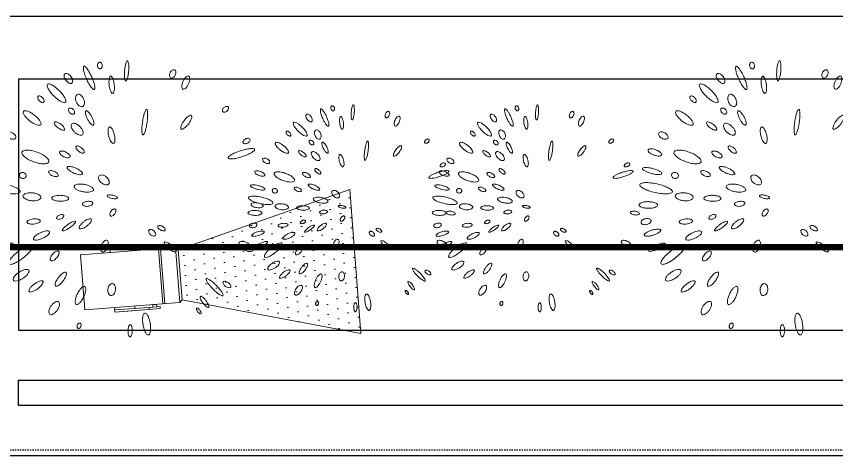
# Model space of a CAD drawing. Header units: millimetres. Extents: x 2562 to 7288, y 778 to 5635.
# Drawn here: x 5415.4 to 5480.8, y 969.2 to 1004.2 of the extents above; entities that cross this region are included whole.
import ezdxf

# ---------------------------------------------------------------- set-up
doc = ezdxf.new("R2010")
doc.units = ezdxf.units.MM
doc.set_wipeout_variables(frame=1)
doc.linetypes.add('HIDDEN', pattern=[0.375, 0.25, -0.125])
for name, color, linetype in [('0-gnl-gor3', 252, 'Continuous'), ('0-gnl-gor5', 254, 'Continuous'), ('0-gnl-ust', 191, 'HIDDEN'), ('yeni string aydinlatma', 30, 'Continuous')]:
    doc.layers.add(name, color=color, linetype=linetype)
doc.layers.add('ONOFF_LI-11', color=7, linetype='Continuous', lineweight=0, true_color=0xcc33a1)
doc.linetypes.add('ZIGZAG', pattern='A,0.00254,-5.08,[131,ltypeshp.shx,S=5.08,R=0,X=-5.08,Y=0],-10.16,[131,ltypeshp.shx,S=5.08,R=180,X=5.08,Y=0],-5.08', length=20.32254)

# ---------------------------------------------------------------- blocks, each defined once
blk = doc.blocks.new('LI-11')
blk.add_wipeout([(-2.2, 3.187), (2.2, 3.187), (2.2, 0.81), (2.555, 0.81), (2.555, -2.833), (2.405, -2.833), (2.405, -2.558), (2.2, -2.558), (2.2, -4.413), (2, -4.613), (-2, -4.613), (-2.2, -4.413), (-2.2, -2.608), (-2.4, -2.608), (-2.4, -2.833), (-2.55, -2.833), (-2.555, 0.81), (-2.2, 0.81)]).dxf.layer = 'ONOFF_LI-11'
at = {"layer": 'ONOFF_LI-11', "ltscale": 3, "true_color": 0xf4cd0b}
h = blk.add_hatch(dxfattribs=at)
h.set_pattern_fill('DOTS', color=40, scale=0.5)
h.paths.add_polyline_path([(-5.754, -18.622), (5.754, -18.622), (2, -4.613), (-2, -4.613)])
at = {"layer": 'ONOFF_LI-11', "color": 251, "ltscale": 3}
for p, q in [((-2.2, 0.81), (-2.555, 0.81)), ((-2.555, 0.81), (-2.555, -0.81)), ((2.2, 0.81), (2.555, 0.81)), ((2.555, 0.81), (2.555, -0.81)), ((-2.2, -0.81), (-2.394, -0.81)), ((2.2, -0.81), (2.394, -0.81)), ((2.405, -1.953), (2.555, -1.953))]:
    blk.add_line(p, q, dxfattribs=at)
at = {"layer": 'ONOFF_LI-11', "ltscale": 3}
for points in [[(2.2, -4.413), (2.2, 3.187), (-2.2, 3.187), (-2.2, -4.413)], [(-2.2, -3.063), (2.2, -3.063)], [(-2.2, -3.213), (2.2, -3.213)], [(-2.2, -4.413), (2.2, -4.413)], [(-2, -4.613), (-2.2, -4.413)], [(2, -4.613), (2.2, -4.413)], [(-2, -4.613), (2, -4.613)], [(-2, -4.613), (2, -4.613)]]:
    blk.add_lwpolyline(points, dxfattribs=at)
at = {"layer": 'ONOFF_LI-11', "color": 251, "ltscale": 3}
for points in [[(-2.555, -1.953), (-2.555, 0.81)], [(-2.405, -1.953), (-2.378, 0.81)], [(2.405, -1.953), (2.378, 0.81)], [(2.555, -1.953), (2.555, 0.81)]]:
    blk.add_lwpolyline(points, dxfattribs=at)
for points in [[(-2.55, -2.833), (-2.4, -2.833), (-2.4, -1.953), (-2.55, -1.953)], [(2.405, -1.953), (2.555, -1.953), (2.555, -2.833), (2.405, -2.833)], [(-2.4, -2.208), (-2.2, -2.208), (-2.2, -2.608), (-2.4, -2.608)], [(2.2, -2.258), (2.405, -2.258), (2.405, -2.558), (2.2, -2.558)]]:
    blk.add_lwpolyline(points, close=True, dxfattribs=at)
at = {"layer": 'ONOFF_LI-11', "color": 40, "ltscale": 3, "true_color": 0xf4cd0b}
blk.add_lwpolyline([(-5.754, -18.622), (5.754, -18.622), (2, -4.613), (-2, -4.613), (-5.754, -18.622)], dxfattribs=at)
blk = doc.blocks.new('BP_Abelia grandiflora')
at = {"layer": '0-gnl-gor5', "lineweight": 9}
for points in [[(-0.0439, 0.2257, 0.261938), (-0.0448, 0.2249, 0.075007), (-0.0454, 0.2211, 0.035692), (-0.0451, 0.2169, 0.025978), (-0.044, 0.2111, 0.025978), (-0.0423, 0.2055, 0.035692), (-0.0406, 0.2017, 0.075007), (-0.0383, 0.1986, 0.261938), (-0.0372, 0.1982, 0.261938), (-0.0363, 0.199, 0.075007), (-0.0357, 0.2029, 0.035692), (-0.036, 0.2071, 0.025978), (-0.0371, 0.2128, 0.025978), (-0.0388, 0.2184, 0.035692), (-0.0405, 0.2223, 0.075007), (-0.0428, 0.2254, 0.261938)], [(-0.0182, 0.2289, 0.243416), (-0.0193, 0.2281, 0.082852), (-0.0205, 0.2245, 0.04109), (-0.0209, 0.2203, 0.030206), (-0.0205, 0.2146, 0.030206), (-0.0194, 0.209, 0.04109), (-0.018, 0.205, 0.082852), (-0.0159, 0.2019, 0.243416), (-0.0146, 0.2014, 0.243416), (-0.0135, 0.2022, 0.082852), (-0.0123, 0.2058, 0.04109), (-0.012, 0.21, 0.030206), (-0.0124, 0.2157, 0.030206), (-0.0135, 0.2213, 0.04109), (-0.0149, 0.2252, 0.082852), (-0.0169, 0.2284, 0.243416)], [(0.0025, 0.2302, 0.154562), (0.0008, 0.2297, 0.106795), (-0.0008, 0.2278, 0.073326), (-0.0017, 0.2253, 0.059836), (-0.002, 0.222, 0.059836), (-0.0016, 0.2187, 0.073326), (-0.0005, 0.2163, 0.106795), (0.0013, 0.2145, 0.154562), (0.003, 0.214, 0.154562), (0.0046, 0.2146, 0.106795), (0.0063, 0.2165, 0.073326), (0.0072, 0.219, 0.059836), (0.0075, 0.2223, 0.059836), (0.007, 0.2255, 0.073326), (0.0059, 0.228, 0.106795), (0.0042, 0.2298, 0.154562)], [(0.0309, 0.2284, 0.217322), (0.0291, 0.228, 0.092688), (0.0264, 0.2249, 0.049364), (0.0246, 0.2208, 0.036974), (0.023, 0.215, 0.036974), (0.0223, 0.209, 0.049364), (0.0226, 0.2045, 0.092688), (0.024, 0.2006, 0.217322), (0.0255, 0.1996, 0.217322), (0.0273, 0.2, 0.092688), (0.03, 0.2031, 0.049364), (0.0318, 0.2072, 0.036974), (0.0334, 0.213, 0.036974), (0.0341, 0.219, 0.049364), (0.0338, 0.2235, 0.092688), (0.0324, 0.2274, 0.217322)], [(-0.0624, 0.1861, 0.029169), (-0.0573, 0.1778, 0.03978), (-0.0528, 0.1723, 0.081053), (-0.0476, 0.1685, 0.247796), (-0.0454, 0.1685, 0.247796), (-0.0441, 0.1704, 0.081053), (-0.0445, 0.1768, 0.03978), (-0.0466, 0.1836, 0.029169), (-0.0507, 0.1924, 0.029169), (-0.0558, 0.2006, 0.03978), (-0.0603, 0.2061, 0.081053), (-0.0655, 0.21, 0.247796), (-0.0677, 0.2099, 0.247796), (-0.0689, 0.2081, 0.081053), (-0.0686, 0.2016, 0.03978), (-0.0665, 0.1949, 0.029169)], [(0.0625, 0.2217, 0.256191), (0.0601, 0.2214, 0.077505), (0.0549, 0.2164, 0.037329), (0.0505, 0.2097, 0.027247), (0.0458, 0.1998, 0.027247), (0.0422, 0.1895, 0.037329), (0.0406, 0.1816, 0.077505), (0.0407, 0.1744, 0.256191), (0.0422, 0.1726, 0.256191), (0.0445, 0.1728, 0.077505), (0.0497, 0.1779, 0.037329), (0.0541, 0.1846, 0.027247), (0.0588, 0.1944, 0.027247), (0.0624, 0.2048, 0.037329), (0.0641, 0.2126, 0.077505), (0.0639, 0.2199, 0.256191)], [(0.0872, 0.2131, 0.259831), (0.0859, 0.213, 0.07593), (0.0827, 0.2101, 0.036288), (0.0799, 0.2062, 0.026439), (0.0768, 0.2004, 0.026439), (0.0743, 0.1943, 0.036288), (0.0731, 0.1897, 0.07593), (0.0729, 0.1854, 0.259831), (0.0737, 0.1843, 0.259831), (0.0751, 0.1844, 0.07593), (0.0783, 0.1873, 0.036288), (0.0811, 0.1912, 0.026439), (0.0842, 0.197, 0.026439), (0.0866, 0.203, 0.036288), (0.0879, 0.2077, 0.07593), (0.088, 0.212, 0.259831)], [(-0.0949, 0.2077, 0.206976), (-0.0962, 0.2062, 0.096084), (-0.0969, 0.2021, 0.052894), (-0.0962, 0.1976, 0.039992), (-0.0943, 0.1919, 0.039992), (-0.0914, 0.1866, 0.052894), (-0.0886, 0.183, 0.096084), (-0.0851, 0.1807, 0.206976), (-0.0831, 0.1807, 0.206976), (-0.0818, 0.1821, 0.096084), (-0.0811, 0.1862, 0.052894), (-0.0818, 0.1908, 0.039992), (-0.0837, 0.1965, 0.039992), (-0.0866, 0.2018, 0.052894), (-0.0894, 0.2054, 0.096084), (-0.0929, 0.2077, 0.206976)], [(0.1147, 0.1991, 0.205663), (0.1132, 0.1993, 0.096491), (0.1103, 0.1979, 0.053352), (0.1077, 0.1954, 0.040391), (0.105, 0.1915, 0.040391), (0.1029, 0.1873, 0.053352), (0.102, 0.1838, 0.096491), (0.1021, 0.1806, 0.205663), (0.103, 0.1793, 0.205663), (0.1046, 0.1791, 0.096491), (0.1075, 0.1806, 0.053352), (0.1101, 0.1831, 0.040391), (0.1128, 0.1869, 0.040391), (0.1148, 0.1912, 0.053352), (0.1158, 0.1946, 0.096491), (0.1157, 0.1979, 0.205663)], [(-0.1169, 0.1861, 0.228205), (-0.1179, 0.1848, 0.088786), (-0.1179, 0.181, 0.045809), (-0.1169, 0.177, 0.034018), (-0.1147, 0.1718, 0.034018), (-0.1117, 0.167, 0.045809), (-0.109, 0.1638, 0.088786), (-0.1059, 0.1617, 0.228205), (-0.1043, 0.1617, 0.228205), (-0.1034, 0.163, 0.088786), (-0.1033, 0.1668, 0.045809), (-0.1044, 0.1708, 0.034018), (-0.1066, 0.176, 0.034018), (-0.1095, 0.1808, 0.045809), (-0.1123, 0.184, 0.088786), (-0.1154, 0.1861, 0.228205)], [(-0.0073, 0.1703, 0.208148), (-0.0086, 0.1698, 0.095716), (-0.0104, 0.1674, 0.052486), (-0.0115, 0.1642, 0.039639), (-0.0122, 0.1599, 0.039639), (-0.0122, 0.1556, 0.052486), (-0.0116, 0.1523, 0.095716), (-0.0102, 0.1497, 0.208148), (-0.0089, 0.149, 0.208148), (-0.0075, 0.1495, 0.095716), (-0.0058, 0.1519, 0.052486), (-0.0047, 0.155, 0.039639), (-0.004, 0.1593, 0.039639), (-0.004, 0.1637, 0.052486), (-0.0046, 0.1669, 0.095716), (-0.006, 0.1696, 0.208148)], [(0.1382, 0.1775, 0.15118), (0.1365, 0.1782, 0.106997), (0.134, 0.1779, 0.074795), (0.1316, 0.1766, 0.061485), (0.1292, 0.1743, 0.061485), (0.1274, 0.1716, 0.074795), (0.1266, 0.169, 0.106997), (0.1268, 0.1664, 0.15118), (0.1278, 0.1649, 0.15118), (0.1295, 0.1642, 0.106997), (0.132, 0.1645, 0.074795), (0.1344, 0.1658, 0.061485), (0.1368, 0.1681, 0.061485), (0.1386, 0.1708, 0.074795), (0.1394, 0.1734, 0.106997), (0.1392, 0.176, 0.15118)], [(-0.1584, 0.1599, 0.17972), (-0.1593, 0.158, 0.103229), (-0.1587, 0.1544, 0.062965), (-0.157, 0.151, 0.049171), (-0.1537, 0.1471, 0.049171), (-0.1498, 0.144, 0.062965), (-0.1463, 0.1423, 0.103229), (-0.1427, 0.1419, 0.17972), (-0.1408, 0.1428, 0.17972), (-0.14, 0.1447, 0.103229), (-0.1405, 0.1483, 0.062965), (-0.1423, 0.1518, 0.049171), (-0.1455, 0.1556, 0.049171), (-0.1494, 0.1587, 0.062965), (-0.1529, 0.1604, 0.103229), (-0.1565, 0.1608, 0.17972)], [(-0.0361, 0.1647, 0.224678), (-0.0373, 0.1636, 0.090084), (-0.0382, 0.1598, 0.046944), (-0.0381, 0.1555, 0.034953), (-0.0369, 0.1499, 0.034953), (-0.035, 0.1445, 0.046944), (-0.0329, 0.1407, 0.090084), (-0.0301, 0.1379, 0.224678), (-0.0285, 0.1376, 0.224678), (-0.0273, 0.1387, 0.090084), (-0.0264, 0.1425, 0.046944), (-0.0265, 0.1468, 0.034953), (-0.0277, 0.1525, 0.034953), (-0.0296, 0.1579, 0.046944), (-0.0317, 0.1617, 0.090084), (-0.0345, 0.1644, 0.224678)], [(0.0349, 0.1693, 0.191592), (0.0327, 0.169, 0.100474), (0.0295, 0.1664, 0.058435), (0.0271, 0.1626, 0.044925), (0.0251, 0.1571, 0.044925), (0.0241, 0.1513, 0.058435), (0.0242, 0.1468, 0.100474), (0.0257, 0.1429, 0.191592), (0.0274, 0.1416, 0.191592), (0.0296, 0.1419, 0.100474), (0.0328, 0.1445, 0.058435), (0.0352, 0.1483, 0.044925), (0.0372, 0.1538, 0.044925), (0.0382, 0.1596, 0.058435), (0.0381, 0.1641, 0.100474), (0.0366, 0.1679, 0.191592)], [(0.0696, 0.1689, 0.110174), (0.0678, 0.1694, 0.102587), (0.0658, 0.169, 0.093413), (0.0641, 0.1678, 0.08782), (0.0629, 0.1661, 0.08782), (0.0623, 0.164, 0.093413), (0.0624, 0.162, 0.102587), (0.0634, 0.1602, 0.110174), (0.0648, 0.159, 0.110174), (0.0666, 0.1586, 0.102587), (0.0686, 0.159, 0.093413), (0.0703, 0.1601, 0.08782), (0.0716, 0.1619, 0.08782), (0.0722, 0.1639, 0.093413), (0.072, 0.166, 0.102587), (0.0711, 0.1678, 0.110174)], [(0.1041, 0.1589, 0.219849), (0.1013, 0.1592, 0.09181), (0.0958, 0.156, 0.048525), (0.0909, 0.1509, 0.036269), (0.0857, 0.1431, 0.036269), (0.0816, 0.1346, 0.048525), (0.0797, 0.1279, 0.09181), (0.0797, 0.1215, 0.219849), (0.0813, 0.1192, 0.219849), (0.084, 0.119, 0.09181), (0.0896, 0.1222, 0.048525), (0.0944, 0.1273, 0.036269), (0.0997, 0.1351, 0.036269), (0.1038, 0.1435, 0.048525), (0.1057, 0.1503, 0.09181), (0.1057, 0.1567, 0.219849)], [(-0.0742, 0.1435, 0.185857), (-0.075, 0.1421, 0.10188), (-0.0748, 0.1393, 0.060594), (-0.0736, 0.1365, 0.046923), (-0.0714, 0.1332, 0.046923), (-0.0686, 0.1304, 0.060594), (-0.066, 0.1288, 0.10188), (-0.0633, 0.1281, 0.185857), (-0.0618, 0.1286, 0.185857), (-0.061, 0.13, 0.10188), (-0.0612, 0.1328, 0.060594), (-0.0623, 0.1357, 0.046923), (-0.0646, 0.1389, 0.046923), (-0.0674, 0.1417, 0.060594), (-0.07, 0.1434, 0.10188), (-0.0727, 0.144, 0.185857)], [(0.1675, 0.1451, 0.224459), (0.1656, 0.1458, 0.090164), (0.1609, 0.1447, 0.047015), (0.1562, 0.1421, 0.035012), (0.1506, 0.1377, 0.035012), (0.1457, 0.1326, 0.047015), (0.1427, 0.1282, 0.090164), (0.1412, 0.1236, 0.224459), (0.1418, 0.1216, 0.224459), (0.1437, 0.1209, 0.090164), (0.1484, 0.122, 0.047015), (0.153, 0.1245, 0.035012), (0.1586, 0.129, 0.035012), (0.1635, 0.1341, 0.047015), (0.1665, 0.1385, 0.090164), (0.1681, 0.1431, 0.224459)], [(-0.1156, 0.1428, 0.225102), (-0.1162, 0.1413, 0.08993), (-0.1152, 0.1376, 0.046807), (-0.1131, 0.134, 0.03484), (-0.1095, 0.1297, 0.03484), (-0.1053, 0.1259, 0.046807), (-0.1018, 0.1236, 0.08993), (-0.0982, 0.1225, 0.225102), (-0.0967, 0.123, 0.225102), (-0.0961, 0.1245, 0.08993), (-0.0971, 0.1282, 0.046807), (-0.0992, 0.1318, 0.03484), (-0.1028, 0.1361, 0.03484), (-0.1069, 0.1399, 0.046807), (-0.1104, 0.1422, 0.08993), (-0.1141, 0.1433, 0.225102)], [(-0.1882, 0.1194, 0.136055), (-0.1885, 0.1183, 0.10695), (-0.1881, 0.1168, 0.081551), (-0.1873, 0.1156, 0.069671), (-0.1859, 0.1145, 0.069671), (-0.1842, 0.1138, 0.081551), (-0.1827, 0.1137, 0.10695), (-0.1813, 0.1141, 0.136055), (-0.1805, 0.1149, 0.136055), (-0.1802, 0.116, 0.10695), (-0.1805, 0.1174, 0.081551), (-0.1814, 0.1187, 0.069671), (-0.1828, 0.1198, 0.069671), (-0.1844, 0.1204, 0.081551), (-0.1859, 0.1206, 0.10695), (-0.1873, 0.1202, 0.136055)], [(-0.0097, 0.1225, 0.164937), (-0.0107, 0.1219, 0.10574), (-0.0115, 0.1203, 0.068929), (-0.0118, 0.1184, 0.055121), (-0.0115, 0.1159, 0.055121), (-0.0107, 0.1136, 0.068929), (-0.0096, 0.112, 0.10574), (-0.0081, 0.1109, 0.164937), (-0.007, 0.1108, 0.164937), (-0.006, 0.1114, 0.10574), (-0.0051, 0.113, 0.068929), (-0.0049, 0.115, 0.055121), (-0.0051, 0.1174, 0.055121), (-0.006, 0.1197, 0.068929), (-0.007, 0.1213, 0.10574), (-0.0085, 0.1224, 0.164937)], [(0.0237, 0.1248, 0.221241), (0.0221, 0.1244, 0.091319), (0.0196, 0.1216, 0.048066), (0.0178, 0.1178, 0.035885), (0.0163, 0.1124, 0.035885), (0.0156, 0.1069, 0.048066), (0.0158, 0.1028, 0.091319), (0.017, 0.0992, 0.221241), (0.0183, 0.0982, 0.221241), (0.0199, 0.0986, 0.091319), (0.0224, 0.1014, 0.048066), (0.0241, 0.1052, 0.035885), (0.0256, 0.1105, 0.035885), (0.0263, 0.1161, 0.048066), (0.0262, 0.1202, 0.091319), (0.025, 0.1238, 0.221241)], [(0.0661, 0.1221, 0.181524), (0.0647, 0.1224, 0.10285), (0.0625, 0.1216, 0.062262), (0.0604, 0.12, 0.048498), (0.0583, 0.1175, 0.048498), (0.0568, 0.1145, 0.062262), (0.0561, 0.1121, 0.10285), (0.0562, 0.1097, 0.181524), (0.057, 0.1086, 0.181524), (0.0584, 0.1082, 0.10285), (0.0606, 0.109, 0.062262), (0.0627, 0.1106, 0.048498), (0.0648, 0.1132, 0.048498), (0.0663, 0.1161, 0.062262), (0.067, 0.1186, 0.10285), (0.0669, 0.121, 0.181524)], [(0.1873, 0.118, 0.167836), (0.1863, 0.1188, 0.105336), (0.1844, 0.119, 0.067731), (0.1823, 0.1185, 0.053888), (0.18, 0.1173, 0.053888), (0.178, 0.1156, 0.067731), (0.1767, 0.1139, 0.105336), (0.1762, 0.112, 0.167836), (0.1765, 0.1108, 0.167836), (0.1775, 0.1101, 0.105336), (0.1794, 0.1099, 0.067731), (0.1815, 0.1103, 0.053888), (0.1838, 0.1116, 0.053888), (0.1858, 0.1133, 0.067731), (0.1871, 0.1149, 0.105336), (0.1876, 0.1168, 0.167836)], [(-0.1503, 0.1158, 0.222164), (-0.1506, 0.1139, 0.090991), (-0.1487, 0.1099, 0.047763), (-0.1455, 0.1062, 0.035633), (-0.1404, 0.102, 0.035633), (-0.1348, 0.0986, 0.047763), (-0.1302, 0.0968, 0.090991), (-0.1258, 0.0964, 0.222164), (-0.1242, 0.0973, 0.222164), (-0.1238, 0.0992, 0.090991), (-0.1257, 0.1032, 0.047763), (-0.1289, 0.1069, 0.035633), (-0.134, 0.1111, 0.035633), (-0.1396, 0.1145, 0.047763), (-0.1442, 0.1163, 0.090991), (-0.1486, 0.1167, 0.222164)], [(-0.0304, 0.1171, 0.270783), (-0.0309, 0.1163, 0.071066), (-0.0307, 0.1129, 0.033234), (-0.0297, 0.1092, 0.024094), (-0.0277, 0.1044, 0.024094), (-0.0252, 0.0997, 0.033234), (-0.0231, 0.0966, 0.071066), (-0.0205, 0.0942, 0.270783), (-0.0196, 0.0941, 0.270783), (-0.019, 0.0949, 0.071066), (-0.0193, 0.0984, 0.033234), (-0.0203, 0.1021, 0.024094), (-0.0223, 0.1069, 0.024094), (-0.0248, 0.1115, 0.033234), (-0.0269, 0.1146, 0.071066), (-0.0294, 0.117, 0.270783)], [(0.0679, 0.0919, 0.234361), (0.0665, 0.0921, 0.086447), (0.0632, 0.0903, 0.043866), (0.0603, 0.0875, 0.032434), (0.0569, 0.0832, 0.032434), (0.0542, 0.0785, 0.043866), (0.0527, 0.0747, 0.086447), (0.0523, 0.071, 0.234361), (0.053, 0.0698, 0.234361), (0.0544, 0.0696, 0.086447), (0.0576, 0.0714, 0.043866), (0.0606, 0.0742, 0.032434), (0.0639, 0.0785, 0.032434), (0.0667, 0.0832, 0.043866), (0.0681, 0.087, 0.086447), (0.0686, 0.0907, 0.234361)], [(0.094, 0.0995, 0.190551), (0.0926, 0.0999, 0.100739), (0.0901, 0.0991, 0.058823), (0.0878, 0.0973, 0.045281), (0.0853, 0.0945, 0.045281), (0.0834, 0.0913, 0.058823), (0.0825, 0.0885, 0.100739), (0.0824, 0.0859, 0.190551), (0.0832, 0.0847, 0.190551), (0.0846, 0.0843, 0.100739), (0.0871, 0.0852, 0.058823), (0.0894, 0.0869, 0.045281), (0.0919, 0.0897, 0.045281), (0.0938, 0.0929, 0.058823), (0.0947, 0.0957, 0.100739), (0.0948, 0.0983, 0.190551)], [(0.1418, 0.0995, 0.211516), (0.1406, 0.1001, 0.094634), (0.1379, 0.0995, 0.051326), (0.1352, 0.098, 0.038641), (0.132, 0.0955, 0.038641), (0.1293, 0.0925, 0.051326), (0.1277, 0.0899, 0.094634), (0.1269, 0.0872, 0.211516), (0.1274, 0.086, 0.211516), (0.1285, 0.0855, 0.094634), (0.1313, 0.0861, 0.051326), (0.134, 0.0875, 0.038641), (0.1371, 0.0901, 0.038641), (0.1398, 0.0931, 0.051326), (0.1415, 0.0957, 0.094634), (0.1422, 0.0983, 0.211516)], [(0.2035, 0.1, 0.241866), (0.2017, 0.1009, 0.08348), (0.1962, 0.1001, 0.041558), (0.1905, 0.0976, 0.030579), (0.1834, 0.0932, 0.030579), (0.1768, 0.088, 0.041558), (0.1726, 0.0835, 0.08348), (0.1699, 0.0786, 0.241866), (0.1702, 0.0766, 0.241866), (0.172, 0.0756, 0.08348), (0.1775, 0.0765, 0.041558), (0.1832, 0.0789, 0.030579), (0.1903, 0.0833, 0.030579), (0.1969, 0.0886, 0.041558), (0.2011, 0.0931, 0.08348), (0.2038, 0.098, 0.241866)], [(-0.0318, 0.0896, 0.218092), (-0.0326, 0.0885, 0.092422), (-0.0328, 0.0851, 0.049107), (-0.0319, 0.0815, 0.036758), (-0.0299, 0.077, 0.036758), (-0.0273, 0.0729, 0.049107), (-0.0248, 0.0701, 0.092422), (-0.022, 0.0684, 0.218092), (-0.0205, 0.0685, 0.218092), (-0.0196, 0.0696, 0.092422), (-0.0195, 0.073, 0.049107), (-0.0203, 0.0766, 0.036758), (-0.0223, 0.0811, 0.036758), (-0.025, 0.0852, 0.049107), (-0.0274, 0.088, 0.092422), (-0.0303, 0.0897, 0.218092)], [(0.0359, 0.0865, 0.213517), (0.0338, 0.0863, 0.093974), (0.0304, 0.0835, 0.050644), (0.0276, 0.0795, 0.038059), (0.0249, 0.0736, 0.038059), (0.0232, 0.0674, 0.050644), (0.0227, 0.0625, 0.093974), (0.0236, 0.0581, 0.213517), (0.025, 0.0567, 0.213517), (0.0271, 0.0569, 0.093974), (0.0305, 0.0597, 0.050644), (0.0333, 0.0637, 0.038059), (0.036, 0.0696, 0.038059), (0.0377, 0.0759, 0.050644), (0.0382, 0.0807, 0.093974), (0.0373, 0.0851, 0.213517)], [(0.0052, 0.0784, 0.182227), (0.0039, 0.0779, 0.102698), (0.0023, 0.0761, 0.061989), (0.0013, 0.0736, 0.048238), (0.0008, 0.0702, 0.048238), (0.001, 0.0668, 0.061989), (0.0017, 0.0643, 0.102698), (0.003, 0.0623, 0.182227), (0.0043, 0.0617, 0.182227), (0.0056, 0.0621, 0.102698), (0.0072, 0.064, 0.061989), (0.0082, 0.0665, 0.048238), (0.0087, 0.0698, 0.048238), (0.0085, 0.0732, 0.061989), (0.0079, 0.0758, 0.102698), (0.0065, 0.0778, 0.182227)], [(0.0981, 0.0721, 0.189405), (0.0969, 0.0727, 0.101026), (0.0946, 0.0725, 0.059252), (0.0923, 0.0715, 0.045676), (0.0897, 0.0696, 0.045676), (0.0874, 0.0673, 0.059252), (0.086, 0.0651, 0.101026), (0.0855, 0.0629, 0.189405), (0.0859, 0.0617, 0.189405), (0.087, 0.0611, 0.101026), (0.0893, 0.0613, 0.059252), (0.0916, 0.0623, 0.045676), (0.0943, 0.0642, 0.045676), (0.0966, 0.0665, 0.059252), (0.0979, 0.0686, 0.101026), (0.0985, 0.0709, 0.189405)], [(0.1346, 0.0725, 0.173385), (0.1328, 0.0738, 0.104439), (0.1293, 0.0741, 0.065477), (0.1255, 0.0731, 0.051621), (0.1212, 0.0708, 0.051621), (0.1175, 0.0676, 0.065477), (0.1152, 0.0645, 0.104439), (0.1142, 0.0611, 0.173385), (0.1147, 0.059, 0.173385), (0.1165, 0.0577, 0.104439), (0.1201, 0.0574, 0.065477), (0.1238, 0.0584, 0.051621), (0.1281, 0.0607, 0.051621), (0.1318, 0.0639, 0.065477), (0.1341, 0.067, 0.104439), (0.1351, 0.0704, 0.173385)], [(0.1594, 0.073, 0.141068), (0.1582, 0.0738, 0.107148), (0.1564, 0.0742, 0.079281), (0.1545, 0.0738, 0.066799), (0.1524, 0.0727, 0.066799), (0.1507, 0.0711, 0.079281), (0.1497, 0.0694, 0.107148), (0.1494, 0.0676, 0.141068), (0.1499, 0.0662, 0.141068), (0.151, 0.0653, 0.107148), (0.1529, 0.065, 0.079281), (0.1548, 0.0654, 0.066799), (0.1569, 0.0665, 0.066799), (0.1586, 0.0681, 0.079281), (0.1596, 0.0698, 0.107148), (0.1598, 0.0716, 0.141068)], [(0.2153, 0.0698, 0.167894), (0.214, 0.071, 0.105327), (0.2112, 0.0717, 0.067707), (0.2082, 0.0713, 0.053864), (0.2047, 0.0699, 0.053864), (0.2015, 0.0678, 0.067707), (0.1994, 0.0656, 0.105327), (0.1983, 0.063, 0.167894), (0.1986, 0.0612, 0.167894), (0.1999, 0.06, 0.105327), (0.2026, 0.0594, 0.067707), (0.2056, 0.0598, 0.053864), (0.2092, 0.0611, 0.053864), (0.2124, 0.0632, 0.067707), (0.2144, 0.0654, 0.105327), (0.2155, 0.068, 0.167894)], [(-0.1458, 0.0585, 0.14574), (-0.1458, 0.0563, 0.107166), (-0.1443, 0.0536, 0.077192), (-0.1418, 0.0515, 0.064269), (-0.1383, 0.05, 0.064269), (-0.1344, 0.0494, 0.077192), (-0.1312, 0.0498, 0.107166), (-0.1285, 0.0512, 0.14574), (-0.1273, 0.0531, 0.14574), (-0.1273, 0.0554, 0.107166), (-0.1288, 0.0581, 0.077192), (-0.1313, 0.0601, 0.064269), (-0.1348, 0.0617, 0.064269), (-0.1387, 0.0623, 0.077192), (-0.1419, 0.0619, 0.107166), (-0.1446, 0.0604, 0.14574)], [(-0.0748, 0.0608, 0.17178), (-0.0753, 0.059, 0.104715), (-0.0743, 0.0561, 0.066124), (-0.0723, 0.0535, 0.052265), (-0.0692, 0.0509, 0.052265), (-0.0655, 0.0491, 0.066124), (-0.0623, 0.0483, 0.104715), (-0.0593, 0.0486, 0.17178), (-0.0578, 0.0498, 0.17178), (-0.0574, 0.0516, 0.104715), (-0.0583, 0.0544, 0.066124), (-0.0603, 0.057, 0.052265), (-0.0635, 0.0596, 0.052265), (-0.0672, 0.0615, 0.066124), (-0.0703, 0.0622, 0.104715), (-0.0733, 0.0619, 0.17178)], [(0.1792, 0.0558, 0.150587), (0.178, 0.0578, 0.107025), (0.1752, 0.0595, 0.075054), (0.1717, 0.06, 0.06178), (0.1675, 0.0595, 0.06178), (0.1636, 0.058, 0.075054), (0.1608, 0.056, 0.107025), (0.1591, 0.0532, 0.150587), (0.1589, 0.0509, 0.150587), (0.1601, 0.0489, 0.107025), (0.163, 0.0472, 0.075054), (0.1664, 0.0467, 0.06178), (0.1706, 0.0472, 0.06178), (0.1745, 0.0487, 0.075054), (0.1773, 0.0507, 0.107025), (0.1791, 0.0535, 0.150587)], [(-0.2157, 0.0401, 0.218506), (-0.2154, 0.0389, 0.092278), (-0.2133, 0.0371, 0.048969), (-0.2106, 0.0359, 0.036642), (-0.2068, 0.0349, 0.036642), (-0.2029, 0.0344, 0.048969), (-0.1999, 0.0346, 0.092278), (-0.1974, 0.0355, 0.218506), (-0.1967, 0.0365, 0.218506), (-0.197, 0.0376, 0.092278), (-0.199, 0.0394, 0.048969), (-0.2017, 0.0406, 0.036642), (-0.2055, 0.0416, 0.036642), (-0.2095, 0.0421, 0.048969), (-0.2124, 0.0419, 0.092278), (-0.215, 0.041, 0.218506)], [(0.0453, 0.0441, 0.148782), (0.0434, 0.0454, 0.107096), (0.0403, 0.0456, 0.075846), (0.0371, 0.0447, 0.062692), (0.0338, 0.0425, 0.062692), (0.031, 0.0396, 0.075846), (0.0295, 0.0367, 0.107096), (0.0291, 0.0336, 0.148782), (0.03, 0.0315, 0.148782), (0.0319, 0.0302, 0.107096), (0.035, 0.03, 0.075846), (0.0382, 0.0309, 0.062692), (0.0416, 0.0331, 0.062692), (0.0443, 0.036, 0.075846), (0.0458, 0.0389, 0.107096), (0.0462, 0.042, 0.148782)], [(0.1513, 0.0468, 0.242243), (0.1503, 0.0477, 0.083327), (0.1468, 0.0483, 0.041444), (0.1429, 0.0479, 0.030488), (0.1377, 0.0467, 0.030488), (0.1327, 0.0448, 0.041444), (0.1293, 0.0429, 0.083327), (0.1267, 0.0404, 0.242243), (0.1265, 0.0392, 0.242243), (0.1274, 0.0382, 0.083327), (0.1309, 0.0377, 0.041444), (0.1348, 0.0381, 0.030488), (0.14, 0.0393, 0.030488), (0.145, 0.0412, 0.041444), (0.1484, 0.0431, 0.083327), (0.151, 0.0456, 0.242243)], [(0.2216, 0.0378, 0.277561), (0.2205, 0.0388, 0.067974), (0.2151, 0.0394, 0.031398), (0.209, 0.0388, 0.0227), (0.2009, 0.0372, 0.0227), (0.1929, 0.0348, 0.031398), (0.1873, 0.0324, 0.067974), (0.1828, 0.0293, 0.277561), (0.1824, 0.0279, 0.277561), (0.1834, 0.0269, 0.067974), (0.1889, 0.0263, 0.031398), (0.1949, 0.0269, 0.0227), (0.203, 0.0285, 0.0227), (0.211, 0.031, 0.031398), (0.2166, 0.0333, 0.067974), (0.2211, 0.0364, 0.277561)], [(-0.0205, 0.0374, 0.159367), (-0.0211, 0.0362, 0.106385), (-0.0211, 0.0342, 0.071268), (-0.0202, 0.0322, 0.05759), (-0.0187, 0.0301, 0.05759), (-0.0166, 0.0284, 0.071268), (-0.0147, 0.0275, 0.106385), (-0.0127, 0.0273, 0.159367), (-0.0115, 0.0279, 0.159367), (-0.0108, 0.0291, 0.106385), (-0.0109, 0.0311, 0.071268), (-0.0117, 0.0331, 0.05759), (-0.0133, 0.0352, 0.05759), (-0.0153, 0.0369, 0.071268), (-0.0173, 0.0378, 0.106385), (-0.0193, 0.0379, 0.159367)], [(0.012, 0.0369, 0.233435), (0.0111, 0.0368, 0.086805), (0.0093, 0.0354, 0.044155), (0.0079, 0.0333, 0.032669), (0.0064, 0.0302, 0.032669), (0.0053, 0.027, 0.044155), (0.0049, 0.0245, 0.086805), (0.0051, 0.0223, 0.233435), (0.0057, 0.0216, 0.233435), (0.0066, 0.0216, 0.086805), (0.0083, 0.0231, 0.044155), (0.0097, 0.0252, 0.032669), (0.0112, 0.0282, 0.032669), (0.0123, 0.0315, 0.044155), (0.0128, 0.034, 0.086805), (0.0126, 0.0362, 0.233435)], [(-0.2179, 0.0108, 0.226996), (-0.2171, 0.009, 0.089235), (-0.2128, 0.0066, 0.046197), (-0.2076, 0.0053, 0.034337), (-0.2004, 0.0047, 0.034337), (-0.1932, 0.0051, 0.046197), (-0.188, 0.0062, 0.089235), (-0.1836, 0.0085, 0.226996), (-0.1827, 0.0103, 0.226996), (-0.1836, 0.0121, 0.089235), (-0.1878, 0.0145, 0.046197), (-0.1931, 0.0158, 0.034337), (-0.2003, 0.0164, 0.034337), (-0.2075, 0.016, 0.046197), (-0.2127, 0.0149, 0.089235), (-0.217, 0.0126, 0.226996)], [(0.1193, 0.0144, 0.224989), (0.1186, 0.0158, 0.089971), (0.1151, 0.0174, 0.046843), (0.1111, 0.0181, 0.03487), (0.1055, 0.0181, 0.03487), (0.1, 0.0173, 0.046843), (0.096, 0.0161, 0.089971), (0.0928, 0.014, 0.224989), (0.0922, 0.0125, 0.224989), (0.093, 0.0112, 0.089971), (0.0964, 0.0096, 0.046843), (0.1005, 0.0089, 0.03487), (0.1061, 0.0089, 0.03487), (0.1116, 0.0097, 0.046843), (0.1156, 0.0109, 0.089971), (0.1188, 0.0129, 0.224989)], [(0.2238, 0.0126, 0.132495), (0.2234, 0.014, 0.106693), (0.2222, 0.0153, 0.083176), (0.2206, 0.0161, 0.071819), (0.2184, 0.0164, 0.071819), (0.2163, 0.0161, 0.083176), (0.2146, 0.0153, 0.106693), (0.2134, 0.014, 0.132495), (0.213, 0.0126, 0.132495), (0.2134, 0.0112, 0.106693), (0.2146, 0.0098, 0.083176), (0.2163, 0.009, 0.071819), (0.2184, 0.0087, 0.071819), (0.2206, 0.009, 0.083176), (0.2222, 0.0098, 0.106693), (0.2234, 0.0112, 0.132495)], [(0.1986, -0.0014, 0.244655), (0.198, -0.0002, 0.082347), (0.1947, 0.0016, 0.040717), (0.1907, 0.0027, 0.02991), (0.185, 0.0033, 0.02991), (0.1794, 0.0032, 0.040717), (0.1752, 0.0026, 0.082347), (0.1718, 0.0011, 0.244655), (0.1711, 0, 0.244655), (0.1716, -0.0013, 0.082347), (0.175, -0.0031, 0.040717), (0.179, -0.0041, 0.02991), (0.1846, -0.0047, 0.02991), (0.1903, -0.0046, 0.040717), (0.1944, -0.004, 0.082347), (0.1979, -0.0026, 0.244655)], [(-0.0535, -0.0192, 0.151181), (-0.0547, -0.0184, 0.106997), (-0.0568, -0.0183, 0.074794), (-0.0589, -0.0189, 0.061485), (-0.0612, -0.0203, 0.061485), (-0.063, -0.0223, 0.074794), (-0.0641, -0.0242, 0.106997), (-0.0643, -0.0263, 0.151181), (-0.0638, -0.0276, 0.151181), (-0.0625, -0.0284, 0.106997), (-0.0605, -0.0286, 0.074794), (-0.0584, -0.028, 0.061485), (-0.0561, -0.0265, 0.061485), (-0.0542, -0.0246, 0.074794), (-0.0532, -0.0226, 0.106997), (-0.0529, -0.0206, 0.151181)], [(0.2184, -0.032, 0.290135), (0.2181, -0.0311, 0.062096), (0.2144, -0.0287, 0.028093), (0.2099, -0.0268, 0.020218), (0.2034, -0.0249, 0.020218), (0.1969, -0.0235, 0.028093), (0.192, -0.0229, 0.062096), (0.1876, -0.0232, 0.290135), (0.1869, -0.0239, 0.290135), (0.1872, -0.0249, 0.062096), (0.1909, -0.0273, 0.028093), (0.1954, -0.0291, 0.020218), (0.2018, -0.0311, 0.020218), (0.2084, -0.0325, 0.028093), (0.2132, -0.033, 0.062096), (0.2177, -0.0327, 0.290135)], [(-0.0498, -0.0342, 0.175332), (-0.0509, -0.0338, 0.104088), (-0.0528, -0.0342, 0.064698), (-0.0546, -0.0353, 0.050853), (-0.0565, -0.0372, 0.050853), (-0.058, -0.0395, 0.064698), (-0.0587, -0.0415, 0.104088), (-0.0588, -0.0434, 0.175332), (-0.0582, -0.0444, 0.175332), (-0.0571, -0.0448, 0.104088), (-0.0551, -0.0444, 0.064698), (-0.0533, -0.0433, 0.050853), (-0.0514, -0.0414, 0.050853), (-0.0499, -0.0391, 0.064698), (-0.0492, -0.0371, 0.104088), (-0.0492, -0.0352, 0.175332)], [(0.1367, -0.0488, 0.30054), (0.1364, -0.0476, 0.057112), (0.1318, -0.0445, 0.025448), (0.1262, -0.0419, 0.018256), (0.1183, -0.0389, 0.018256), (0.1101, -0.0366, 0.025448), (0.1041, -0.0354, 0.057112), (0.0985, -0.0353, 0.30054), (0.0976, -0.036, 0.30054), (0.0979, -0.0371, 0.057112), (0.1025, -0.0403, 0.025448), (0.108, -0.0429, 0.018256), (0.116, -0.0458, 0.018256), (0.1242, -0.0482, 0.025448), (0.1302, -0.0493, 0.057112), (0.1358, -0.0495, 0.30054)], [(-0.0769, -0.0398, 0.241023), (-0.078, -0.0393, 0.083819), (-0.0811, -0.0402, 0.041814), (-0.0843, -0.042, 0.030784), (-0.0881, -0.0451, 0.030784), (-0.0915, -0.0485, 0.041814), (-0.0937, -0.0514, 0.083819), (-0.0949, -0.0545, 0.241023), (-0.0946, -0.0556, 0.241023), (-0.0935, -0.0561, 0.083819), (-0.0903, -0.0552, 0.041814), (-0.0872, -0.0534, 0.030784), (-0.0834, -0.0504, 0.030784), (-0.0799, -0.0469, 0.041814), (-0.0778, -0.044, 0.083819), (-0.0766, -0.0409, 0.241023)], [(-0.199, -0.0776, 0.203392), (-0.1984, -0.078, 0.097182), (-0.1969, -0.0782, 0.054153), (-0.1953, -0.0778, 0.04109), (-0.1933, -0.077, 0.04109), (-0.1914, -0.0758, 0.054153), (-0.1902, -0.0747, 0.097182), (-0.1895, -0.0733, 0.203392), (-0.1895, -0.0726, 0.203392), (-0.1901, -0.0721, 0.097182), (-0.1916, -0.072, 0.054153), (-0.1932, -0.0723, 0.04109), (-0.1952, -0.0732, 0.04109), (-0.1971, -0.0744, 0.054153), (-0.1983, -0.0755, 0.097182), (-0.199, -0.0768, 0.203392)], [(-0.1913, -0.0915, 0.248362), (-0.1905, -0.0921, 0.080818), (-0.1875, -0.092, 0.039613), (-0.1843, -0.0911, 0.029036), (-0.1802, -0.0893, 0.029036), (-0.1764, -0.087, 0.039613), (-0.1738, -0.085, 0.080818), (-0.1719, -0.0826, 0.248362), (-0.1719, -0.0816, 0.248362), (-0.1728, -0.081, 0.080818), (-0.1758, -0.0811, 0.039613), (-0.1789, -0.082, 0.029036), (-0.183, -0.0838, 0.029036), (-0.1869, -0.0861, 0.039613), (-0.1895, -0.0881, 0.080818), (-0.1913, -0.0905, 0.248362)], [(-0.1769, -0.1172, 0.283742), (-0.1757, -0.1177, 0.065106), (-0.1707, -0.1163, 0.029758), (-0.1657, -0.1138, 0.021464), (-0.1591, -0.1096, 0.021464), (-0.1529, -0.1049, 0.029758), (-0.1488, -0.101, 0.065106), (-0.1457, -0.0969, 0.283742), (-0.1458, -0.0956, 0.283742), (-0.147, -0.0951, 0.065106), (-0.1519, -0.0965, 0.029758), (-0.157, -0.099, 0.021464), (-0.1636, -0.1032, 0.021464), (-0.1698, -0.1079, 0.029758), (-0.1739, -0.1118, 0.065106), (-0.177, -0.1159, 0.283742)], [(0.1147, -0.1173, 0.230196), (0.1152, -0.1159, 0.088039), (0.1142, -0.1123, 0.045175), (0.1121, -0.1087, 0.033499), (0.1085, -0.1045, 0.033499), (0.1044, -0.1007, 0.045175), (0.101, -0.0984, 0.088039), (0.0974, -0.0972, 0.230196), (0.096, -0.0977, 0.230196), (0.0955, -0.0991, 0.088039), (0.0965, -0.1027, 0.045175), (0.0986, -0.1063, 0.033499), (0.1021, -0.1105, 0.033499), (0.1062, -0.1143, 0.045175), (0.1097, -0.1166, 0.088039), (0.1132, -0.1178, 0.230196)], [(0.1909, -0.1037, 0.147171), (0.1914, -0.1021, 0.107141), (0.191, -0.0999, 0.076557), (0.1897, -0.0979, 0.06352), (0.1876, -0.096, 0.06352), (0.185, -0.0946, 0.076557), (0.1827, -0.0942, 0.107141), (0.1805, -0.0946, 0.147171), (0.1792, -0.0956, 0.147171), (0.1787, -0.0972, 0.107141), (0.1791, -0.0994, 0.076557), (0.1804, -0.1014, 0.06352), (0.1825, -0.1033, 0.06352), (0.1851, -0.1046, 0.076557), (0.1874, -0.1051, 0.107141), (0.1896, -0.1047, 0.147171)], [(0.1774, -0.124, 0.195041), (0.1777, -0.1223, 0.099565), (0.1765, -0.1193, 0.057161), (0.1742, -0.1165, 0.043768), (0.1706, -0.1136, 0.043768), (0.1665, -0.1114, 0.057161), (0.1631, -0.1103, 0.099565), (0.1599, -0.1104, 0.195041), (0.1585, -0.1114, 0.195041), (0.1581, -0.113, 0.099565), (0.1593, -0.1161, 0.057161), (0.1616, -0.1188, 0.043768), (0.1652, -0.1217, 0.043768), (0.1693, -0.1239, 0.057161), (0.1727, -0.125, 0.099565), (0.176, -0.1249, 0.195041)], [(-0.1656, -0.1316, 0.178273), (-0.1645, -0.1322, 0.103522), (-0.1623, -0.1319, 0.063533), (-0.1602, -0.1309, 0.049718), (-0.1579, -0.129, 0.049718), (-0.156, -0.1267, 0.063533), (-0.155, -0.1246, 0.103522), (-0.1547, -0.1224, 0.178273), (-0.1553, -0.1213, 0.178273), (-0.1564, -0.1207, 0.103522), (-0.1586, -0.121, 0.063533), (-0.1606, -0.122, 0.049718), (-0.163, -0.1239, 0.049718), (-0.1648, -0.1262, 0.063533), (-0.1659, -0.1283, 0.103522), (-0.1662, -0.1305, 0.178273)], [(-0.1142, -0.1767, 0.183113), (-0.1122, -0.1774, 0.102503), (-0.1087, -0.1765, 0.061647), (-0.1053, -0.1744, 0.047913), (-0.1016, -0.1708, 0.047913), (-0.0987, -0.1666, 0.061647), (-0.0972, -0.1628, 0.102503), (-0.097, -0.1592, 0.183113), (-0.098, -0.1573, 0.183113), (-0.1, -0.1566, 0.102503), (-0.1036, -0.1575, 0.061647), (-0.107, -0.1596, 0.047913), (-0.1107, -0.1632, 0.047913), (-0.1136, -0.1675, 0.061647), (-0.1151, -0.1712, 0.102503), (-0.1153, -0.1749, 0.183113)], [(0.044, -0.2073, 0.280106), (0.0452, -0.2064, 0.066799), (0.0464, -0.2004, 0.030719), (0.0465, -0.1937, 0.022187), (0.0456, -0.1846, 0.022187), (0.0439, -0.1755, 0.030719), (0.0419, -0.1692, 0.066799), (0.0391, -0.1638, 0.280106), (0.0377, -0.1632, 0.280106), (0.0365, -0.1642, 0.066799), (0.0352, -0.1701, 0.030719), (0.0352, -0.1768, 0.022187), (0.0361, -0.1859, 0.022187), (0.0378, -0.195, 0.030719), (0.0397, -0.2014, 0.066799), (0.0425, -0.2067, 0.280106)], [(0.1179, -0.1776, 0.145133), (0.1188, -0.1766, 0.107172), (0.1193, -0.1748, 0.077462), (0.119, -0.1729, 0.06459), (0.1181, -0.1708, 0.06459), (0.1167, -0.1689, 0.077462), (0.1151, -0.1678, 0.107172), (0.1134, -0.1674, 0.145133), (0.112, -0.1677, 0.145133), (0.1111, -0.1687, 0.107172), (0.1107, -0.1705, 0.077462), (0.1109, -0.1724, 0.06459), (0.1118, -0.1745, 0.06459), (0.1132, -0.1763, 0.077462), (0.1148, -0.1775, 0.107172), (0.1166, -0.1779, 0.145133)], [(-0.0475, -0.2051, 0.205061), (-0.0462, -0.205, 0.096676), (-0.044, -0.2033, 0.053564), (-0.0423, -0.2008, 0.040575), (-0.0407, -0.1971, 0.040575), (-0.0397, -0.1932, 0.053564), (-0.0396, -0.1902, 0.096676), (-0.0402, -0.1875, 0.205061), (-0.0412, -0.1866, 0.205061), (-0.0426, -0.1867, 0.096676), (-0.0447, -0.1884, 0.053564), (-0.0464, -0.1909, 0.040575), (-0.048, -0.1946, 0.040575), (-0.049, -0.1985, 0.053564), (-0.0492, -0.2015, 0.096676), (-0.0485, -0.2042, 0.205061)], [(0.0611, -0.2028, 0.150975), (0.0622, -0.2021, 0.107007), (0.0631, -0.2003, 0.074884), (0.0633, -0.1983, 0.061587), (0.0629, -0.1959, 0.061587), (0.0618, -0.1936, 0.074884), (0.0605, -0.1921, 0.107007), (0.0589, -0.1911, 0.150975), (0.0575, -0.1911, 0.150975), (0.0564, -0.1919, 0.107007), (0.0555, -0.1936, 0.074884), (0.0553, -0.1956, 0.061587), (0.0557, -0.1981, 0.061587), (0.0568, -0.2003, 0.074884), (0.0581, -0.2019, 0.107007), (0.0597, -0.2028, 0.150975)]]:
    blk.add_lwpolyline(points, format="xyb", close=True, dxfattribs=at)
blk = doc.blocks.new('M01-a')
at = {"layer": '0-gnl-gor3'}
blk.add_lwpolyline([(-75, 0), (75, 0), (75, 35), (-75, 35), (-75, 0)], dxfattribs=at)
for points in [[(-70, 10), (70, 10), (70, 30), (-70, 30)], [(-70, 6), (70, 6), (70, 4), (-70, 4)]]:
    blk.add_lwpolyline(points, close=True, dxfattribs=at)
at = {"layer": '0-gnl-gor3', "rotation": 99.98892723751042}
for p, xscale, yscale, zscale in [((-60.993, 20.439), 49.99999999999857, 49.99999999999857, 49.99999999999857), ((-8.995, 20.439), 49.99999999999857, 49.99999999999857, 49.99999999999857), ((-43.057, 19.69), 37.49999999999898, 37.49999999999898, 37.49999999999898), ((-28.364, 19.69), 37.49999999999898, 37.49999999999898, 37.49999999999898)]:
    blk.add_blockref('BP_Abelia grandiflora', p, dxfattribs=dict(at, xscale=xscale, yscale=yscale, zscale=zscale))

msp = doc.modelspace()

# ---------------------------------------------------------------- linework, layer by layer
at = {"layer": '0-gnl-ust', "ltscale": 0.4}
msp.add_line((4262.288, 969.618, -730.376), (6036.666, 969.618), dxfattribs=at)

# ---------------------------------------------------------------- block references
at = {"layer": 'ONOFF_LI-11', "xscale": -1, "rotation": 94.36439203126878}
msp.add_blockref('LI-11', (5423.858, 983.211, 1382.905), dxfattribs=at)

# ---------------------------------------------------------------- next in the draw order: linework, layer by layer
at = {"layer": 'yeni string aydinlatma', "linetype": 'ZIGZAG', "ltscale": 0.01, "const_width": 0.5, "elevation": 1382.905}
msp.add_lwpolyline([(5260.561, 985.761), (5560.561, 985.761)], dxfattribs=at)

# ---------------------------------------------------------------- next in the draw order: block references
at = {"layer": '0-gnl-gor3'}
msp.add_blockref('M01-a', (5485.561, 969.16, 1382.905), dxfattribs=at)

doc.saveas('drawing.dxf')
